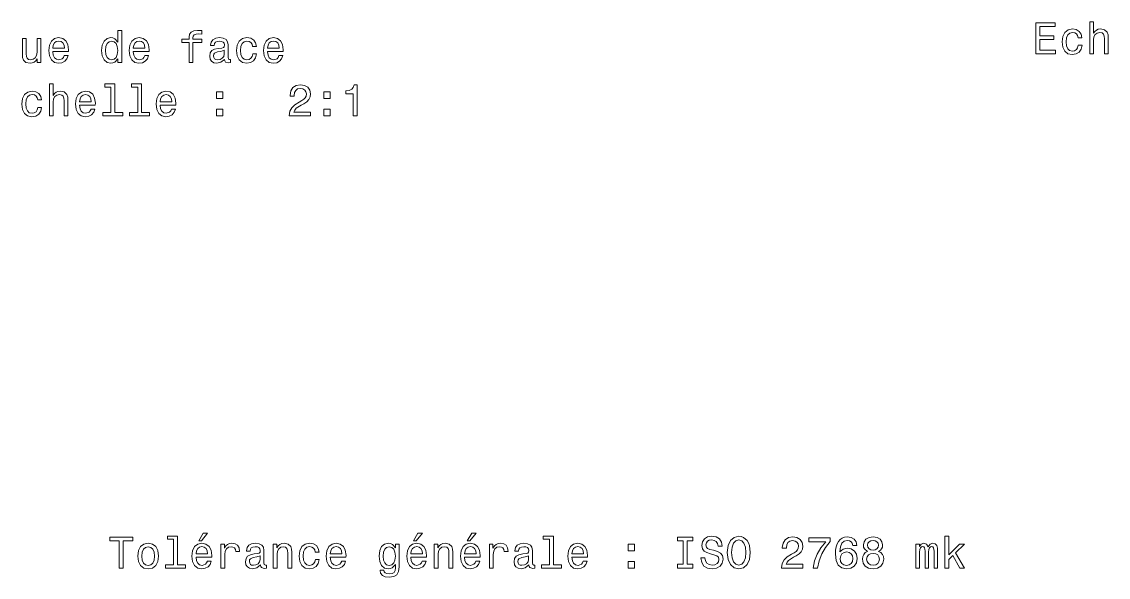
# Model space of a CAD drawing. Extents: x 0 to 420, y 0 to 297.
# Drawn here: x 211.1 to 334, y 75.1 to 137.9 of the extents above; entities that cross this region are included whole.
import ezdxf

# ---------------------------------------------------------------- set-up
doc = ezdxf.new("R2010")
doc.units = 0

msp = doc.modelspace()

# ---------------------------------------------------------------- linework, layer by layer
at = {"color": 7, "lineweight": 13}
for points in [[(325.813843, 134.279327), (328.032867, 134.279327), (328.032867, 134.702957), (326.277832, 134.702957), (326.277832, 135.888123), (327.841217, 135.888123), (327.841217, 136.306702), (326.277832, 136.306702), (326.277832, 137.355698), (327.992523, 137.355698), (327.992523, 137.779327), (325.813843, 137.779327)], [(331.901031, 134.279327), (332.344849, 134.279327), (332.344849, 135.842728), (332.390228, 136.20079), (332.536469, 136.463043), (332.763428, 136.624435), (333.06601, 136.684952), (333.308075, 136.634521), (333.459381, 136.498352), (333.535034, 136.271408), (333.560242, 135.968811), (333.560242, 134.279327), (334.004059, 134.279327), (334.004059, 136.059586), (333.983887, 136.417664), (333.893097, 136.71521), (333.595551, 136.987534), (333.131592, 137.083359), (332.879425, 137.048065), (332.662567, 136.95224), (332.480988, 136.800934), (332.344849, 136.594162), (332.344849, 137.90036), (331.901031, 137.90036)], [(221.997055, 133.714783), (221.997055, 133.296188), (222.440857, 133.296188), (222.440857, 136.917221), (222.00209, 136.917221), (222.00209, 135.590851), (221.6642, 135.974136), (221.457428, 136.064926), (221.220398, 136.10022), (220.791718, 135.999359), (220.458862, 135.716934), (220.242004, 135.263046), (220.166367, 134.652817), (220.242004, 134.042587), (220.458862, 133.583649), (220.791718, 133.296188), (221.220398, 133.200363), (221.457428, 133.235672), (221.669235, 133.326447)], [(230.056122, 135.535385), (230.056122, 133.296188), (230.499939, 133.296188), (230.499939, 135.535385), (231.508575, 135.535385), (231.508575, 135.91362), (230.499939, 135.91362), (230.499939, 136.080048), (230.535233, 136.281784), (230.65123, 136.417953), (230.847916, 136.498642), (231.130341, 136.5289), (231.508575, 136.508728), (231.508575, 136.892014), (231.02948, 136.917221), (230.595764, 136.871841), (230.293167, 136.735672), (230.111603, 136.498642), (230.056122, 136.160736), (230.056122, 135.91362), (229.244171, 135.91362), (229.244171, 135.535385)], [(330.589783, 136.089844), (331.028564, 136.089844), (330.937775, 136.493301), (330.720917, 136.811035), (330.383026, 137.007721), (329.944244, 137.083359), (329.460114, 136.982498), (329.091949, 136.700073), (328.859955, 136.24115), (328.779266, 135.62587), (328.854919, 135.01564), (329.081879, 134.561752), (329.439941, 134.279327), (329.929138, 134.183502), (330.362854, 134.259155), (330.700745, 134.470963), (330.932739, 134.803818), (331.0336, 135.24762), (330.609955, 135.24762), (330.534302, 134.96521), (330.393097, 134.753387), (330.191376, 134.622269), (329.944244, 134.581924), (329.636627, 134.647476), (329.414703, 134.849213), (329.278564, 135.177017), (329.233154, 135.640991), (329.278564, 136.094894), (329.419769, 136.422699), (329.646698, 136.624435), (329.944244, 136.695038), (330.206512, 136.649643), (330.403198, 136.533646), (330.534302, 136.34201)], [(213.312607, 136.004395), (212.868805, 136.004395), (212.868805, 134.440994), (212.818375, 134.077896), (212.672119, 133.815643), (212.445175, 133.654251), (212.147629, 133.603821), (211.910599, 133.644165), (211.759293, 133.765213), (211.673569, 133.971985), (211.653397, 134.264481), (211.653397, 136.004395), (211.209595, 136.004395), (211.209595, 134.224136), (211.224716, 133.866074), (211.320541, 133.568527), (211.613052, 133.296188), (212.082062, 133.200363), (212.334229, 133.235672), (212.551086, 133.326447), (212.737686, 133.482788), (212.888977, 133.709732), (212.888977, 133.296188), (213.312607, 133.296188)], [(214.649063, 134.521698), (216.424286, 134.521698), (216.429321, 134.72847), (216.348633, 135.308441), (216.12674, 135.742157), (215.773712, 136.004395), (215.304688, 136.10022), (214.845749, 135.999359), (214.492722, 135.716934), (214.265778, 135.258011), (214.185089, 134.652817), (214.260742, 134.032501), (214.487686, 133.578613), (214.835663, 133.296188), (215.289551, 133.200363), (215.682922, 133.26593), (216.005692, 133.437393), (216.242722, 133.709732), (216.378891, 134.072845), (215.94014, 134.072845), (215.84935, 133.871109), (215.718231, 133.719818), (215.345032, 133.598785), (215.057571, 133.654251), (214.840714, 133.830765), (214.699493, 134.11824), (214.649063, 134.506561)], [(214.649063, 134.894897), (214.704544, 135.242874), (214.840714, 135.500076), (215.047485, 135.656418), (215.319824, 135.711899), (215.587112, 135.656418), (215.793884, 135.500076), (215.919968, 135.242874), (215.965347, 134.894897)], [(221.296036, 135.701813), (221.588547, 135.631195), (221.810455, 135.434509), (221.941574, 135.106705), (221.992004, 134.652817), (221.941574, 134.193878), (221.810455, 133.866074), (221.588547, 133.664337), (221.296036, 133.598785), (221.018661, 133.664337), (220.806854, 133.866074), (220.665634, 134.198929), (220.620255, 134.652817), (220.665634, 135.101669), (220.806854, 135.429474), (221.018661, 135.631195)], [(223.757141, 134.521698), (225.532349, 134.521698), (225.537399, 134.72847), (225.456711, 135.308441), (225.234802, 135.742157), (224.881775, 136.004395), (224.41275, 136.10022), (223.953827, 135.999359), (223.6008, 135.716934), (223.373856, 135.258011), (223.293167, 134.652817), (223.368805, 134.032501), (223.595749, 133.578613), (223.943741, 133.296188), (224.397629, 133.200363), (224.791, 133.26593), (225.11377, 133.437393), (225.3508, 133.709732), (225.486969, 134.072845), (225.048203, 134.072845), (224.957428, 133.871109), (224.826294, 133.719818), (224.45311, 133.598785), (224.165634, 133.654251), (223.948776, 133.830765), (223.807571, 134.11824), (223.757141, 134.506561)], [(223.757141, 134.894897), (223.812607, 135.242874), (223.948776, 135.500076), (224.155548, 135.656418), (224.427887, 135.711899), (224.695175, 135.656418), (224.901947, 135.500076), (225.02803, 135.242874), (225.073425, 134.894897)], [(234.085663, 133.649216), (234.085663, 133.634079), (234.110886, 133.462616), (234.186539, 133.341583), (234.504257, 133.245758), (234.751373, 133.286102), (234.751373, 133.629044), (234.645462, 133.613907), (234.504257, 133.679474), (234.479034, 133.88121), (234.479034, 135.283218), (234.418518, 135.641296), (234.242004, 135.893448), (233.934372, 136.044754), (233.500656, 136.10022), (233.077026, 136.039703), (232.764343, 135.86824), (232.567657, 135.600937), (232.50209, 135.247925), (232.50209, 135.217651), (232.900513, 135.217651), (232.935806, 135.429474), (233.046768, 135.580765), (233.228317, 135.671555), (233.485519, 135.706848), (233.732635, 135.681641), (233.909149, 135.605988), (234.01506, 135.474869), (234.050369, 135.293304), (234.030197, 135.081497), (233.949493, 134.975586), (233.747772, 134.925156), (233.369537, 134.884811), (232.935806, 134.794022), (232.628174, 134.632645), (232.446625, 134.380478), (232.391144, 134.007278), (232.441574, 133.674423), (232.597916, 133.427307), (232.850082, 133.270966), (233.198059, 133.2155), (233.667084, 133.321411)], [(237.237686, 135.106705), (237.676453, 135.106705), (237.585663, 135.510162), (237.368805, 135.827896), (237.030914, 136.024582), (236.592148, 136.10022), (236.108002, 135.999359), (235.739838, 135.716934), (235.507858, 135.258011), (235.42717, 134.642731), (235.502808, 134.032501), (235.729767, 133.578613), (236.08783, 133.296188), (236.577026, 133.200363), (237.010742, 133.276016), (237.348633, 133.487823), (237.580627, 133.820679), (237.681488, 134.264481), (237.257858, 134.264481), (237.182205, 133.982071), (237.041, 133.770248), (236.839264, 133.63913), (236.592148, 133.598785), (236.284515, 133.664337), (236.062607, 133.866074), (235.926453, 134.193878), (235.881058, 134.657867), (235.926453, 135.111755), (236.067657, 135.43956), (236.294601, 135.641296), (236.592148, 135.711899), (236.854401, 135.666504), (237.051086, 135.550507), (237.182205, 135.358871)], [(238.937256, 134.521698), (240.712463, 134.521698), (240.717514, 134.72847), (240.63681, 135.308441), (240.414917, 135.742157), (240.06189, 136.004395), (239.592865, 136.10022), (239.133942, 135.999359), (238.780914, 135.716934), (238.55397, 135.258011), (238.473267, 134.652817), (238.54892, 134.032501), (238.775864, 133.578613), (239.123856, 133.296188), (239.577744, 133.200363), (239.971115, 133.26593), (240.293884, 133.437393), (240.530914, 133.709732), (240.667084, 134.072845), (240.228317, 134.072845), (240.137543, 133.871109), (240.006409, 133.719818), (239.633209, 133.598785), (239.345749, 133.654251), (239.128891, 133.830765), (238.987686, 134.11824), (238.937256, 134.506561)], [(238.937256, 134.894897), (238.992722, 135.242874), (239.128891, 135.500076), (239.335663, 135.656418), (239.608002, 135.711899), (239.87529, 135.656418), (240.082062, 135.500076), (240.208145, 135.242874), (240.25354, 134.894897)], [(234.035233, 134.244308), (233.974716, 133.982071), (233.813339, 133.780334), (233.571259, 133.649216), (233.273712, 133.603821), (233.082062, 133.629044), (232.945892, 133.709732), (232.860168, 133.850937), (232.834946, 134.047623), (232.855118, 134.224136), (232.935806, 134.35022), (233.258575, 134.49144), (233.667084, 134.551956), (234.035233, 134.672989)], [(214.260742, 127.249359), (214.704544, 127.249359), (214.704544, 128.812759), (214.749939, 129.170822), (214.896179, 129.433075), (215.123138, 129.594467), (215.42572, 129.654984), (215.667801, 129.604553), (215.819092, 129.468384), (215.894745, 129.24144), (215.919968, 128.938843), (215.919968, 127.249359), (216.36377, 127.249359), (216.36377, 129.029617), (216.343597, 129.387695), (216.252808, 129.685242), (215.955261, 129.957565), (215.491287, 130.053391), (215.23912, 130.018097), (215.022263, 129.922272), (214.840714, 129.770966), (214.704544, 129.564194), (214.704544, 130.870392), (214.260742, 130.870392)], [(221.215347, 130.497192), (221.215347, 127.622559), (220.302521, 127.622559), (220.302521, 127.249359), (222.56694, 127.249359), (222.56694, 127.622559), (221.659149, 127.622559), (221.659149, 130.870392), (220.519379, 130.870392), (220.519379, 130.497192)], [(224.251373, 130.497192), (224.251373, 127.622559), (223.338547, 127.622559), (223.338547, 127.249359), (225.602966, 127.249359), (225.602966, 127.622559), (224.695175, 127.622559), (224.695175, 130.870392), (223.555405, 130.870392), (223.555405, 130.497192)], [(241.398346, 127.249359), (243.80397, 127.249359), (243.80397, 127.683075), (241.902664, 127.683075), (242.008575, 127.920105), (242.190125, 128.116791), (242.749939, 128.474869), (243.047485, 128.62616), (243.380341, 128.843018), (243.617371, 129.095184), (243.75354, 129.392731), (243.80397, 129.730621), (243.718231, 130.154251), (243.481201, 130.487106), (243.118088, 130.698929), (242.649063, 130.774582), (242.164917, 130.688843), (241.796753, 130.451813), (241.559723, 130.073563), (241.479034, 129.57428), (241.479034, 129.503677), (241.937973, 129.503677), (241.937973, 129.544022), (241.983368, 129.886963), (242.119522, 130.13913), (242.336395, 130.300507), (242.623856, 130.355988), (242.916351, 130.305557), (243.133209, 130.179474), (243.274429, 129.982788), (243.32486, 129.735672), (243.289551, 129.503677), (243.193726, 129.306992), (243.032349, 129.135529), (242.810455, 128.984222), (242.512894, 128.822845), (242.018661, 128.510162), (241.670685, 128.177307), (241.463913, 127.773857), (241.398346, 127.264488)], [(248.610168, 127.249359), (249.069092, 127.249359), (249.069092, 130.774582), (248.726151, 130.774582), (248.635376, 130.466934), (248.453827, 130.260162), (248.176437, 130.13913), (247.793152, 130.098785), (247.793152, 129.740707), (248.610168, 129.740707)], [(212.949493, 129.059875), (213.38826, 129.059875), (213.297485, 129.463333), (213.080627, 129.781067), (212.742722, 129.977753), (212.30397, 130.053391), (211.819824, 129.95253), (211.45166, 129.670105), (211.219681, 129.211182), (211.138977, 128.595901), (211.21463, 127.985672), (211.441574, 127.531776), (211.799652, 127.249359), (212.288834, 127.153542), (212.722549, 127.229187), (213.060455, 127.441002), (213.292435, 127.773857), (213.393311, 128.217651), (212.969681, 128.217651), (212.894028, 127.935242), (212.752808, 127.723419), (212.551086, 127.5923), (212.30397, 127.551956), (211.996338, 127.617516), (211.774429, 127.819244), (211.63826, 128.147049), (211.592865, 128.611023), (211.63826, 129.064926), (211.779465, 129.392731), (212.006424, 129.594467), (212.30397, 129.66507), (212.566208, 129.619675), (212.762909, 129.503677), (212.894028, 129.312042)], [(217.685089, 128.474869), (219.460312, 128.474869), (219.465347, 128.681641), (219.384659, 129.261612), (219.16275, 129.695328), (218.809738, 129.957565), (218.340714, 130.053391), (217.881775, 129.95253), (217.528748, 129.670105), (217.301804, 129.211182), (217.221115, 128.605988), (217.296768, 127.985672), (217.523712, 127.531776), (217.871689, 127.249359), (218.325577, 127.153542), (218.718948, 127.219101), (219.041718, 127.390572), (219.278748, 127.662903), (219.414917, 128.026016), (218.976166, 128.026016), (218.885376, 127.824287), (218.754257, 127.672989), (218.381058, 127.551956), (218.093597, 127.60743), (217.87674, 127.783943), (217.735519, 128.071411), (217.685089, 128.459732)], [(217.685089, 128.848068), (217.74057, 129.196045), (217.87674, 129.453247), (218.083511, 129.609589), (218.355835, 129.66507), (218.623138, 129.609589), (218.82991, 129.453247), (218.955978, 129.196045), (219.001373, 128.848068)], [(226.793167, 128.474869), (228.568375, 128.474869), (228.573425, 128.681641), (228.492737, 129.261612), (228.270828, 129.695328), (227.917801, 129.957565), (227.448776, 130.053391), (226.989853, 129.95253), (226.636826, 129.670105), (226.409882, 129.211182), (226.329178, 128.605988), (226.404831, 127.985672), (226.631775, 127.531776), (226.979767, 127.249359), (227.433655, 127.153542), (227.827026, 127.219101), (228.149796, 127.390572), (228.386826, 127.662903), (228.52298, 128.026016), (228.084229, 128.026016), (227.993454, 127.824287), (227.86232, 127.672989), (227.48912, 127.551956), (227.20166, 127.60743), (226.984802, 127.783943), (226.843597, 128.071411), (226.793167, 128.459732)], [(226.793167, 128.848068), (226.848633, 129.196045), (226.984802, 129.453247), (227.191574, 129.609589), (227.463913, 129.66507), (227.731201, 129.609589), (227.937973, 129.453247), (228.064056, 129.196045), (228.109436, 128.848068)], [(233.172852, 129.206131), (233.868805, 129.206131), (233.868805, 129.957565), (233.172852, 129.957565)], [(245.316925, 129.206131), (246.012894, 129.206131), (246.012894, 129.957565), (245.316925, 129.957565)], [(233.172852, 127.249359), (233.868805, 127.249359), (233.868805, 128.000793), (233.172852, 128.000793)], [(245.316925, 127.249359), (246.012894, 127.249359), (246.012894, 128.000793), (245.316925, 128.000793)], [(231.155548, 79.212128), (231.45311, 79.212128), (232.154114, 80.069473), (231.659882, 80.069473)], [(255.443741, 79.212128), (255.741287, 79.212128), (256.442291, 80.069473), (255.948059, 80.069473)], [(261.515778, 79.212128), (261.813324, 79.212128), (262.514343, 80.069473), (262.020111, 80.069473)], [(222.163483, 76.135757), (222.627457, 76.135757), (222.627457, 79.212128), (223.686539, 79.212128), (223.686539, 79.635757), (221.099365, 79.635757), (221.099365, 79.212128), (222.163483, 79.212128)], [(224.256424, 77.487343), (224.337112, 76.87207), (224.569092, 76.418175), (224.937256, 76.135757), (225.431488, 76.03994), (225.920685, 76.135757), (226.288834, 76.413132), (226.520828, 76.867027), (226.606567, 77.487343), (226.520828, 78.102615), (226.288834, 78.561546), (225.920685, 78.838928), (225.431488, 78.939789), (224.937256, 78.838928), (224.569092, 78.556503), (224.337112, 78.102615)], [(228.306137, 79.383598), (228.306137, 76.508957), (227.393311, 76.508957), (227.393311, 76.135757), (229.657715, 76.135757), (229.657715, 76.508957), (228.749939, 76.508957), (228.749939, 79.756798), (227.610168, 79.756798), (227.610168, 79.383598)], [(230.847916, 77.361259), (232.623138, 77.361259), (232.628174, 77.568031), (232.547485, 78.148003), (232.325577, 78.581726), (231.972565, 78.843971), (231.50354, 78.939789), (231.044601, 78.838928), (230.691574, 78.556503), (230.46463, 78.097572), (230.383942, 77.492386), (230.459595, 76.87207), (230.686539, 76.418175), (231.034515, 76.135757), (231.488403, 76.03994), (231.881775, 76.105499), (232.204544, 76.27697), (232.441574, 76.549301), (232.577744, 76.912415), (232.138977, 76.912415), (232.048203, 76.710686), (231.917084, 76.559387), (231.543884, 76.438354), (231.256424, 76.493828), (231.039566, 76.670341), (230.898346, 76.957802), (230.847916, 77.34613)], [(233.662033, 76.135757), (234.10585, 76.135757), (234.10585, 77.684029), (234.15123, 78.057228), (234.287399, 78.324516), (234.509308, 78.485901), (234.806854, 78.541374), (235.028748, 78.506073), (235.195175, 78.405212), (235.296051, 78.233742), (235.331345, 78.001755), (235.780197, 78.001755), (235.719681, 78.410255), (235.553253, 78.702759), (235.275879, 78.879272), (234.897629, 78.939789), (234.640427, 78.899445), (234.418518, 78.798584), (234.221832, 78.627113), (234.065491, 78.395126), (234.065491, 78.843971), (233.662033, 78.843971)], [(238.140427, 76.488785), (238.140427, 76.473656), (238.165649, 76.302185), (238.241287, 76.181145), (238.559021, 76.085327), (238.806137, 76.125671), (238.806137, 76.468613), (238.700226, 76.453484), (238.559021, 76.519043), (238.533798, 76.720772), (238.533798, 78.122787), (238.473282, 78.480858), (238.296768, 78.733017), (237.989136, 78.884315), (237.555405, 78.939789), (237.131775, 78.879272), (236.819092, 78.707802), (236.622406, 78.440514), (236.556854, 78.087486), (236.556854, 78.057228), (236.955261, 78.057228), (236.99057, 78.269043), (237.101517, 78.420341), (237.283081, 78.511116), (237.540283, 78.546417), (237.787399, 78.521202), (237.963913, 78.445557), (238.069824, 78.31443), (238.105118, 78.132874), (238.084946, 77.921059), (238.004257, 77.815155), (237.802521, 77.764717), (237.424286, 77.724373), (236.99057, 77.633598), (236.682938, 77.472214), (236.501373, 77.220055), (236.445908, 76.846855), (236.496338, 76.514), (236.652679, 76.266884), (236.904831, 76.110542), (237.252823, 76.055069), (237.721832, 76.160973)], [(239.567657, 76.135757), (240.011459, 76.135757), (240.011459, 77.699158), (240.056854, 78.057228), (240.20311, 78.319473), (240.430054, 78.480858), (240.732651, 78.541374), (240.974716, 78.490944), (241.126022, 78.354774), (241.20166, 78.127831), (241.226883, 77.825241), (241.226883, 76.135757), (241.670685, 76.135757), (241.670685, 77.916016), (241.650513, 78.274086), (241.559738, 78.57164), (241.262177, 78.843971), (240.798203, 78.939789), (240.541, 78.904488), (240.324142, 78.80867), (240.137543, 78.647285), (239.991287, 78.430428), (239.991287, 78.843971), (239.567657, 78.843971)], [(244.328461, 77.946274), (244.767227, 77.946274), (244.676453, 78.349731), (244.459595, 78.667458), (244.121689, 78.864143), (243.682938, 78.939789), (243.198792, 78.838928), (242.830627, 78.556503), (242.598633, 78.097572), (242.517944, 77.4823), (242.593597, 76.87207), (242.820541, 76.418175), (243.178619, 76.135757), (243.667801, 76.03994), (244.101517, 76.115585), (244.439423, 76.3274), (244.671402, 76.660255), (244.772278, 77.104057), (244.348633, 77.104057), (244.272995, 76.82164), (244.131775, 76.609818), (243.930054, 76.478699), (243.682938, 76.438354), (243.375305, 76.503914), (243.153397, 76.705643), (243.017227, 77.033455), (242.971832, 77.497429), (243.017227, 77.951317), (243.158432, 78.279129), (243.385376, 78.480858), (243.682938, 78.55146), (243.945175, 78.506073), (244.141861, 78.390083), (244.272995, 78.198441)], [(246.02803, 77.361259), (247.803253, 77.361259), (247.808289, 77.568031), (247.7276, 78.148003), (247.505707, 78.581726), (247.152679, 78.843971), (246.683655, 78.939789), (246.224716, 78.838928), (245.871689, 78.556503), (245.644745, 78.097572), (245.564056, 77.492386), (245.639709, 76.87207), (245.866653, 76.418175), (246.21463, 76.135757), (246.668518, 76.03994), (247.06189, 76.105499), (247.384659, 76.27697), (247.621689, 76.549301), (247.757858, 76.912415), (247.319092, 76.912415), (247.228317, 76.710686), (247.097198, 76.559387), (246.723999, 76.438354), (246.436539, 76.493828), (246.219681, 76.670341), (246.078461, 76.957802), (246.02803, 77.34613)], [(253.819824, 76.256798), (253.819824, 78.843971), (253.396179, 78.843971), (253.396179, 78.405212), (253.048203, 78.803627), (252.836395, 78.904488), (252.599365, 78.939789), (252.170685, 78.838928), (251.83783, 78.556503), (251.620972, 78.102615), (251.545319, 77.492386), (251.620972, 76.877113), (251.83783, 76.423218), (252.170685, 76.135757), (252.599365, 76.03994), (252.841431, 76.075241), (253.043167, 76.166016), (253.396179, 76.549301), (253.396179, 76.166016), (253.355835, 75.863426), (253.244888, 75.646561), (253.033081, 75.520485), (252.715347, 75.475098), (252.437973, 75.505356), (252.241287, 75.581001), (252.12529, 75.712128), (252.089996, 75.888641), (251.661316, 75.888641), (251.661316, 75.868469), (251.726883, 75.5457), (251.928604, 75.303627), (252.251373, 75.147285), (252.69014, 75.091812), (253.21463, 75.167458), (253.562622, 75.379272), (253.759308, 75.747429)], [(255.136108, 77.361259), (256.911316, 77.361259), (256.916351, 77.568031), (256.835663, 78.148003), (256.61377, 78.581726), (256.260742, 78.843971), (255.791718, 78.939789), (255.332794, 78.838928), (254.979767, 78.556503), (254.752808, 78.097572), (254.672119, 77.492386), (254.747772, 76.87207), (254.974716, 76.418175), (255.322693, 76.135757), (255.776581, 76.03994), (256.169952, 76.105499), (256.492737, 76.27697), (256.729767, 76.549301), (256.865936, 76.912415), (256.427155, 76.912415), (256.336395, 76.710686), (256.205261, 76.559387), (255.832062, 76.438354), (255.544601, 76.493828), (255.327744, 76.670341), (255.186523, 76.957802), (255.136108, 77.34613)], [(257.783783, 76.135757), (258.2276, 76.135757), (258.2276, 77.699158), (258.27298, 78.057228), (258.41925, 78.319473), (258.646179, 78.480858), (258.948792, 78.541374), (259.190857, 78.490944), (259.342163, 78.354774), (259.417786, 78.127831), (259.443024, 77.825241), (259.443024, 76.135757), (259.88681, 76.135757), (259.88681, 77.916016), (259.866638, 78.274086), (259.775879, 78.57164), (259.478333, 78.843971), (259.014343, 78.939789), (258.757141, 78.904488), (258.540283, 78.80867), (258.353668, 78.647285), (258.207428, 78.430428), (258.207428, 78.843971), (257.783783, 78.843971)], [(261.20813, 77.361259), (262.983368, 77.361259), (262.988403, 77.568031), (262.907715, 78.148003), (262.685822, 78.581726), (262.332794, 78.843971), (261.86377, 78.939789), (261.404846, 78.838928), (261.051819, 78.556503), (260.82486, 78.097572), (260.744171, 77.492386), (260.819824, 76.87207), (261.046753, 76.418175), (261.394745, 76.135757), (261.848633, 76.03994), (262.242004, 76.105499), (262.564758, 76.27697), (262.801819, 76.549301), (262.937988, 76.912415), (262.499207, 76.912415), (262.408447, 76.710686), (262.277313, 76.559387), (261.904114, 76.438354), (261.616638, 76.493828), (261.39978, 76.670341), (261.258575, 76.957802), (261.20813, 77.34613)], [(264.022278, 76.135757), (264.466064, 76.135757), (264.466064, 77.684029), (264.511475, 78.057228), (264.647614, 78.324516), (264.869537, 78.485901), (265.167084, 78.541374), (265.388977, 78.506073), (265.55542, 78.405212), (265.656281, 78.233742), (265.691589, 78.001755), (266.140411, 78.001755), (266.079895, 78.410255), (265.913483, 78.702759), (265.636108, 78.879272), (265.257843, 78.939789), (265.000641, 78.899445), (264.778748, 78.798584), (264.582062, 78.627113), (264.42572, 78.395126), (264.42572, 78.843971), (264.022278, 78.843971)], [(268.500641, 76.488785), (268.500641, 76.473656), (268.525879, 76.302185), (268.601501, 76.181145), (268.91925, 76.085327), (269.166351, 76.125671), (269.166351, 76.468613), (269.060455, 76.453484), (268.91925, 76.519043), (268.894012, 76.720772), (268.894012, 78.122787), (268.833496, 78.480858), (268.656982, 78.733017), (268.349365, 78.884315), (267.915649, 78.939789), (267.492004, 78.879272), (267.179321, 78.707802), (266.982635, 78.440514), (266.917084, 78.087486), (266.917084, 78.057228), (267.315491, 78.057228), (267.3508, 78.269043), (267.461731, 78.420341), (267.643311, 78.511116), (267.900513, 78.546417), (268.147614, 78.521202), (268.324127, 78.445557), (268.430054, 78.31443), (268.465332, 78.132874), (268.44519, 77.921059), (268.364471, 77.815155), (268.16275, 77.764717), (267.784515, 77.724373), (267.3508, 77.633598), (267.043152, 77.472214), (266.861603, 77.220055), (266.806122, 76.846855), (266.856567, 76.514), (267.012909, 76.266884), (267.265076, 76.110542), (267.613037, 76.055069), (268.082062, 76.160973)], [(270.810455, 79.383598), (270.810455, 76.508957), (269.897614, 76.508957), (269.897614, 76.135757), (272.162048, 76.135757), (272.162048, 76.508957), (271.254242, 76.508957), (271.254242, 79.756798), (270.114471, 79.756798), (270.114471, 79.383598)], [(273.352234, 77.361259), (275.127441, 77.361259), (275.132507, 77.568031), (275.051788, 78.148003), (274.829895, 78.581726), (274.476868, 78.843971), (274.007843, 78.939789), (273.54892, 78.838928), (273.195892, 78.556503), (272.968933, 78.097572), (272.888245, 77.492386), (272.963898, 76.87207), (273.190857, 76.418175), (273.538818, 76.135757), (273.992737, 76.03994), (274.386108, 76.105499), (274.708862, 76.27697), (274.945892, 76.549301), (275.082062, 76.912415), (274.643311, 76.912415), (274.552521, 76.710686), (274.421387, 76.559387), (274.048187, 76.438354), (273.760742, 76.493828), (273.543884, 76.670341), (273.402649, 76.957802), (273.352234, 77.34613)], [(279.731903, 78.092529), (280.427887, 78.092529), (280.427887, 78.843971), (279.731903, 78.843971)], [(285.919952, 76.559387), (285.274414, 76.559387), (285.274414, 76.135757), (287.02948, 76.135757), (287.02948, 76.559387), (286.383942, 76.559387), (286.383942, 79.212128), (287.02948, 79.212128), (287.02948, 79.635757), (285.274414, 79.635757), (285.274414, 79.212128), (285.919952, 79.212128)], [(288.391144, 77.290657), (287.93219, 77.290657), (288.033081, 76.756073), (288.285217, 76.362701), (288.673553, 76.125671), (289.198059, 76.03994), (289.717499, 76.120628), (290.105835, 76.342529), (290.352966, 76.690514), (290.443726, 77.149445), (290.368073, 77.562988), (290.15625, 77.830284), (289.813324, 78.006798), (289.354401, 78.137917), (288.961029, 78.233742), (288.703796, 78.344688), (288.557556, 78.506073), (288.512177, 78.75824), (288.557556, 78.985184), (288.68869, 79.156654), (288.890411, 79.272644), (289.167786, 79.312988), (289.450195, 79.262558), (289.672119, 79.126389), (289.818359, 78.899445), (289.888977, 78.591812), (290.3479, 78.591812), (290.3479, 78.601898), (290.267212, 79.075958), (290.030182, 79.428986), (289.656982, 79.650887), (289.152649, 79.726532), (288.698761, 79.650887), (288.345734, 79.439072), (288.118805, 79.111259), (288.038116, 78.68763), (288.103668, 78.309387), (288.295319, 78.052185), (288.5979, 77.880714), (289.011444, 77.749588), (289.419952, 77.633598), (289.7276, 77.522644), (289.914185, 77.361259), (289.979736, 77.099014), (289.91925, 76.831726), (289.762878, 76.629997), (289.525879, 76.503914), (289.218231, 76.46357), (288.875275, 76.519043), (288.613037, 76.680428), (288.446594, 76.942673)], [(290.927887, 77.885757), (291.018677, 77.099014), (291.280914, 76.519043), (291.689392, 76.160973), (292.223999, 76.03994), (292.75354, 76.160973), (293.167084, 76.519043), (293.424286, 77.099014), (293.520081, 77.885757), (293.424286, 78.667458), (293.313324, 78.985184), (293.167084, 79.247429), (292.75354, 79.605499), (292.501373, 79.696274), (292.223999, 79.731583), (291.684357, 79.605499), (291.275879, 79.252472), (291.018677, 78.672501)], [(291.412048, 77.885757), (291.467499, 78.495987), (291.633942, 78.944832), (291.891144, 79.217171), (292.223999, 79.312988), (292.551788, 79.217171), (292.809021, 78.939789), (292.975433, 78.490944), (293.03595, 77.885757), (292.975433, 77.275528), (292.809021, 76.826683), (292.551788, 76.554344), (292.223999, 76.46357), (291.891144, 76.554344), (291.633942, 76.826683), (291.467499, 77.270485)], [(297.065491, 76.135757), (299.47113, 76.135757), (299.47113, 76.569473), (297.569824, 76.569473), (297.67572, 76.806503), (297.8573, 77.003189), (298.417084, 77.361259), (298.71463, 77.512558), (299.047485, 77.729416), (299.284515, 77.981583), (299.420685, 78.279129), (299.47113, 78.617027), (299.385376, 79.040657), (299.148346, 79.373512), (298.785217, 79.585327), (298.316223, 79.660973), (297.832062, 79.575241), (297.463928, 79.338203), (297.226868, 78.959969), (297.146179, 78.460686), (297.146179, 78.390083), (297.605103, 78.390083), (297.605103, 78.430428), (297.650513, 78.773369), (297.786682, 79.025528), (298.00354, 79.186913), (298.291016, 79.242386), (298.583496, 79.191956), (298.800354, 79.065872), (298.941589, 78.869186), (298.992004, 78.62207), (298.956696, 78.390083), (298.860901, 78.193398), (298.699493, 78.021927), (298.4776, 77.870628), (298.180054, 77.709244), (297.685822, 77.396561), (297.33783, 77.063713), (297.131042, 76.660255), (297.065491, 76.150887)], [(300.631042, 76.135757), (301.140442, 76.135757), (301.306854, 76.967888), (301.599365, 77.744545), (302.012909, 78.465729), (302.552521, 79.141518), (302.552521, 79.560112), (300.151947, 79.560112), (300.151947, 79.101173), (302.06839, 79.101173), (301.513611, 78.420341), (301.095032, 77.709244), (300.802521, 76.952759)], [(305.578461, 78.692673), (305.482666, 79.101173), (305.260742, 79.40377), (304.917816, 79.595413), (304.473999, 79.660973), (304.176453, 79.625671), (303.91925, 79.529846), (303.692291, 79.373512), (303.500671, 79.151611), (303.349365, 78.874229), (303.238403, 78.536331), (303.167816, 78.137917), (303.147644, 77.689072), (303.228333, 76.972931), (303.475433, 76.453484), (303.87384, 76.1408), (304.418518, 76.034889), (304.907715, 76.125671), (305.280914, 76.362701), (305.52301, 76.735901), (305.608734, 77.209969), (305.52301, 77.689072), (305.291016, 78.057228), (304.932922, 78.289215), (304.489136, 78.369904), (304.01001, 78.269043), (303.651947, 77.981583), (303.7276, 78.536331), (303.888977, 78.934746), (304.136108, 79.171783), (304.479034, 79.252472), (304.731201, 79.212128), (304.922852, 79.106216), (305.04892, 78.929703), (305.114502, 78.692673)], [(306.778748, 78.021927), (306.521545, 77.880714), (306.345032, 77.684029), (306.2341, 77.436913), (306.198792, 77.139359), (306.27948, 76.690514), (306.511475, 76.342529), (306.889709, 76.120628), (307.404114, 76.034889), (307.913483, 76.120628), (308.291718, 76.342529), (308.523712, 76.690514), (308.609436, 77.139359), (308.569092, 77.436913), (308.463196, 77.684029), (308.281647, 77.880714), (308.02948, 78.021927), (308.231201, 78.14296), (308.372437, 78.309387), (308.45816, 78.511116), (308.488403, 78.75824), (308.407715, 79.116302), (308.195923, 79.40377), (307.852966, 79.59037), (307.404114, 79.660973), (306.950226, 79.59037), (306.6073, 79.40377), (306.390442, 79.116302), (306.314789, 78.75824), (306.339996, 78.511116), (306.42572, 78.309387)], [(306.793884, 78.717888), (306.834229, 78.939789), (306.955261, 79.111259), (307.146912, 79.217171), (307.404114, 79.257515), (307.656281, 79.217171), (307.847931, 79.111259), (307.968964, 78.939789), (308.014343, 78.717888), (307.968964, 78.490944), (307.847931, 78.31443), (307.656281, 78.198441), (307.404114, 78.163132), (307.146912, 78.203484), (306.955261, 78.31443), (306.834229, 78.490944)], [(312.255707, 76.135757), (312.664215, 76.135757), (312.664215, 77.946274), (312.689423, 78.218613), (312.765076, 78.415298), (312.881073, 78.531288), (313.032379, 78.576683), (313.153412, 78.536331), (313.2341, 78.435471), (313.274445, 78.264), (313.289581, 78.037056), (313.289581, 76.135757), (313.672852, 76.135757), (313.672852, 77.946274), (313.698059, 78.21357), (313.773712, 78.410255), (313.894775, 78.531288), (314.046051, 78.576683), (314.167084, 78.536331), (314.247803, 78.435471), (314.298218, 78.037056), (314.298218, 76.135757), (314.706726, 76.135757), (314.706726, 78.006798), (314.681519, 78.395126), (314.60083, 78.692673), (314.439423, 78.874229), (314.177185, 78.939789), (313.869537, 78.838928), (313.632507, 78.546417), (313.445923, 78.833885), (313.13324, 78.939789), (312.845764, 78.838928), (312.649078, 78.556503), (312.649078, 78.843971), (312.255707, 78.843971)], [(315.528778, 76.135757), (315.972565, 76.135757), (315.972565, 77.088928), (316.436554, 77.537773), (317.233398, 76.135757), (317.732666, 76.135757), (316.739136, 77.845413), (317.757874, 78.843971), (317.198059, 78.843971), (315.972565, 77.623512), (315.972565, 79.756798), (315.528778, 79.756798)], [(224.710312, 77.492386), (224.755692, 77.946274), (224.896912, 78.274086), (225.123856, 78.475815), (225.431488, 78.546417), (225.734085, 78.475815), (225.961029, 78.279129), (226.102234, 77.946274), (226.152679, 77.492386), (226.102234, 77.033455), (225.961029, 76.7006), (225.734085, 76.498871), (225.431488, 76.433311), (225.123856, 76.498871), (224.896912, 76.7006), (224.755692, 77.033455)], [(230.847916, 77.734459), (230.903397, 78.082443), (231.039566, 78.339645), (231.246338, 78.495987), (231.518661, 78.55146), (231.785965, 78.495987), (231.992737, 78.339645), (232.118805, 78.082443), (232.1642, 77.734459)], [(238.089996, 77.083885), (238.02948, 76.82164), (237.868088, 76.619904), (237.626022, 76.488785), (237.328461, 76.443398), (237.136826, 76.468613), (237.000656, 76.549301), (236.914917, 76.690514), (236.889709, 76.887199), (236.909882, 77.063713), (236.99057, 77.189789), (237.313339, 77.331001), (237.721832, 77.391518), (238.089996, 77.512558)], [(246.02803, 77.734459), (246.083511, 78.082443), (246.219681, 78.339645), (246.426453, 78.495987), (246.698792, 78.55146), (246.96608, 78.495987), (247.172852, 78.339645), (247.29892, 78.082443), (247.344315, 77.734459)], [(252.004257, 77.492386), (252.049652, 77.941231), (252.185822, 78.274086), (252.397629, 78.470772), (252.680054, 78.541374), (252.9776, 78.470772), (253.199493, 78.274086), (253.335663, 77.941231), (253.386108, 77.492386), (253.335663, 77.033455), (253.199493, 76.705643), (252.9776, 76.503914), (252.680054, 76.438354), (252.397629, 76.503914), (252.185822, 76.705643), (252.049652, 77.038498)], [(255.136108, 77.734459), (255.191574, 78.082443), (255.327744, 78.339645), (255.534515, 78.495987), (255.806854, 78.55146), (256.074158, 78.495987), (256.280914, 78.339645), (256.406982, 78.082443), (256.452393, 77.734459)], [(261.20813, 77.734459), (261.263611, 78.082443), (261.39978, 78.339645), (261.606567, 78.495987), (261.878906, 78.55146), (262.146179, 78.495987), (262.352966, 78.339645), (262.479034, 78.082443), (262.524414, 77.734459)], [(268.450226, 77.083885), (268.389709, 76.82164), (268.228333, 76.619904), (267.986237, 76.488785), (267.68869, 76.443398), (267.49704, 76.468613), (267.36087, 76.549301), (267.275146, 76.690514), (267.249939, 76.887199), (267.270111, 77.063713), (267.3508, 77.189789), (267.673553, 77.331001), (268.082062, 77.391518), (268.450226, 77.512558)], [(273.352234, 77.734459), (273.407715, 78.082443), (273.543884, 78.339645), (273.750641, 78.495987), (274.02298, 78.55146), (274.290283, 78.495987), (274.49704, 78.339645), (274.623138, 78.082443), (274.668518, 77.734459)], [(305.119537, 77.204926), (305.064056, 76.887199), (304.922852, 76.645126), (304.695892, 76.483742), (304.413483, 76.433311), (304.115936, 76.483742), (303.888977, 76.640083), (303.742737, 76.882156), (303.697327, 77.199875), (303.747772, 77.512558), (303.888977, 77.749588), (304.120972, 77.900887), (304.433655, 77.95636), (304.705994, 77.900887), (304.922852, 77.754631), (305.064056, 77.517601)], [(306.682922, 77.149445), (306.728333, 77.41674), (306.874573, 77.618469), (307.101532, 77.749588), (307.404114, 77.794983), (307.70166, 77.749588), (307.928619, 77.618469), (308.07486, 77.41674), (308.125305, 77.149445), (308.07486, 76.861984), (307.928619, 76.645126), (307.70166, 76.503914), (307.404114, 76.458527), (307.101532, 76.503914), (306.874573, 76.645126), (306.728333, 76.861984)], [(279.731903, 76.135757), (280.427887, 76.135757), (280.427887, 76.887199), (279.731903, 76.887199)]]:
    msp.add_lwpolyline(points, close=True, dxfattribs=at)

doc.saveas('drawing.dxf')
